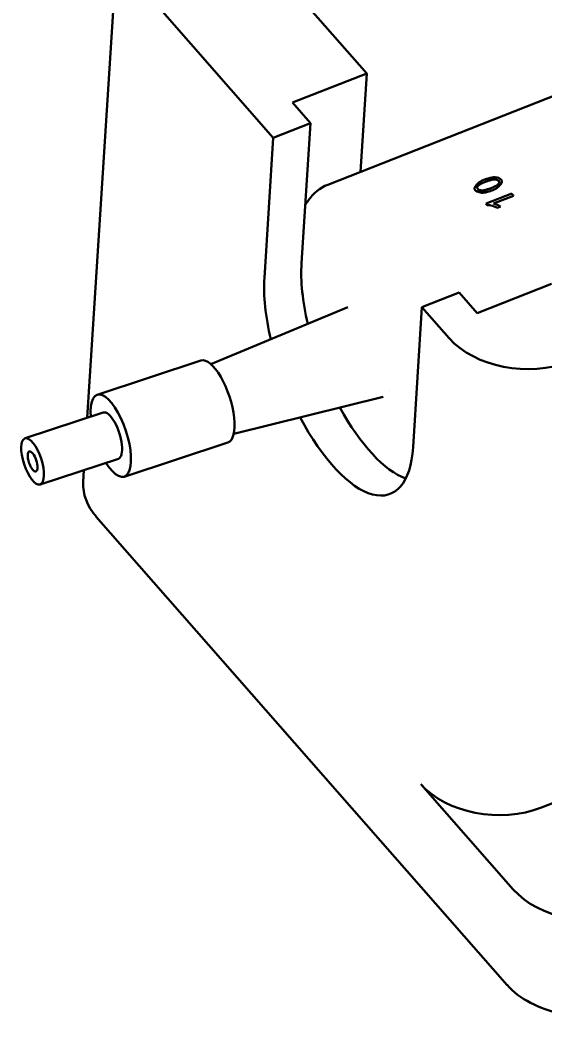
# Model space of a CAD drawing. Header units: millimetres. Extents: x -1259 to 2100, y -2965 to 1485.
# Drawn here: x 348.5 to 423.4, y 195.4 to 337.7 of the extents above; entities that cross this region are included whole.
import ezdxf

# ---------------------------------------------------------------- set-up
doc = ezdxf.new("R2010")
doc.units = ezdxf.units.MM
doc.header["$LTSCALE"] = 5
doc.layers.add('Visible (ISO)', color=7, linetype='Continuous', lineweight=50)

msp = doc.modelspace()

# ---------------------------------------------------------------- linework, layer by layer
at = {"layer": 'Visible (ISO)'}
for p, q in [((392.38, 314.23), (505.71, 358.74)), ((397.95, 330.11), (373.58, 357.87)), ((362.39, 349.08), (358.07, 280.98)), ((364.26, 344.12), (384.61, 320.93)), ((387.35, 325.94), (397.95, 330.11)), ((397.95, 330.11), (397.06, 316.07)), ((389.92, 323.02), (387.35, 325.94)), ((384.61, 320.93), (389.92, 323.02)), ((388.65, 303.02), (389.92, 323.02)), ((383.34, 300.94), (384.61, 320.93)), ((417.25, 314.68), (417.25, 314.67)), ((413.33, 313.71), (413.33, 313.72)), ((414.98, 311.54), (418.64, 312.97)), ((418.88, 312.66), (416.04, 311.54)), ((418.87, 312.65), (416.05, 311.54)), ((418.87, 312.65), (418.88, 312.66)), ((414.98, 311.53), (414.98, 311.54)), ((415.14, 311.32), (415.14, 311.33)), ((417.05, 311.1), (416.6, 310.93)), ((416.6, 310.93), (416.61, 310.93)), ((417.05, 311.11), (416.61, 310.93)), ((417.05, 311.1), (417.05, 311.11)), ((424.3, 300.09), (413.7, 295.93)), ((411.13, 298.86), (405.82, 296.77)), ((413.7, 295.93), (411.13, 298.86)), ((375.71, 288.65), (395.26, 296.75)), ((395.26, 296.75), (395.26, 296.75)), ((405.82, 296.77), (404.56, 276.78)), ((405.82, 296.77), (409.71, 292.35)), ((374.3, 289.14), (359.5, 284.28)), ((401.23, 284.84), (401.23, 284.84)), ((378.98, 278.7), (400.28, 283.97)), ((360.34, 281.72), (349.19, 278.06)), ((378.14, 277.46), (363.35, 272.59)), ((362.51, 275.15), (351.36, 271.48)), ((357.6, 273.53), (357.49, 271.83)), ((359.36, 266.87), (417.99, 200.09)), ((422.87, 225.39), (475.91, 246.22)), ((405.68, 228.73), (418.85, 213.72))]:
    msp.add_line(p, q, dxfattribs=at)
for centre, major_axis, ratio, start_param, end_param in [((419.18, 309.91), (-8.1, 0.39), 0.672734, 5.301136, 5.378651), ((419.18, 309.9), (-8.1, 0.39), 0.672734, 5.301136, 5.378611), ((416.49, 314.65), (0.359, -0.143), 0.745633, 0.561327, 0.963012), ((416.48, 314.64), (0.359, -0.142), 0.745856, 0.559961, 0.961547), ((411.61, 318.63), (7.73, -0.74), 0.708354, 5.333633, 5.413872), ((415.85, 297.46), (8.85, -22.53), 0.41082, 2.13972, 2.158475), ((412.19, 296.02), (8.85, -22.53), 0.410819, 2.146284, 2.158475), ((412.19, 296.02), (-8.84, 22.51), 0.41082, 5.287877, 5.300068), ((399.25, 290.94), (-7.36, 18.73), 0.41082, 0.720633, 1.228742), ((393.95, 288.86), (-7.36, 18.73), 0.41082, 0.720633, 1.234369), ((420.32, 296.51), (-12.47, 0.79), 0.685053, 0.599138, 2.169934), ((376.22, 283.3), (1.92, -5.84), 0.367862, 0, 3.141593), ((361.43, 278.44), (1.92, -5.84), 0.367862, 5.31041, 10.397553), ((361.43, 278.44), (1.08, -3.29), 0.367862, 0, 3.141593), ((399.25, 290.94), (7.36, -18.73), 0.41082, 5.016776, 5.931366), ((393.95, 288.86), (7.36, -18.73), 0.41082, 4.977139, 7.003818), ((369.97, 271.04), (-12.47, 0.79), 0.685053, 0, 0.599138), ((416.28, 232.9), (-12.47, 0.79), 0.685053, 0.599138, 2.169934), ((429.46, 217.89), (-12.47, 0.79), 0.685053, 0.599138, 2.169934), ((428.59, 204.26), (12.47, -0.79), 0.685053, 3.74073, 5.311527)]:
    msp.add_ellipse(centre, major_axis=major_axis, ratio=ratio, start_param=start_param, end_param=end_param, dxfattribs=at)
for major_axis in [(-1.08, 3.29), (-0.47, 1.42)]:
    msp.add_ellipse((350.27, 274.77), major_axis=major_axis, ratio=0.367862, dxfattribs=at)
for points, knots in [([(413.36, 313.83), (413.42, 313.94), (413.49, 314.06), (413.66, 314.27), (413.76, 314.37), (413.98, 314.55), (414.1, 314.63), (414.36, 314.79), (414.51, 314.86), (414.66, 314.92)], [0, 0, 0, 0, 0.043807, 0.043807, 0.0870851, 0.0870851, 0.1299533, 0.1299533, 0.172765, 0.172765, 0.172765, 0.172765]), ([(414.66, 314.92), (414.82, 314.98), (414.99, 315.04), (415.33, 315.14), (415.51, 315.19), (415.69, 315.23)], [0, 0, 0, 0, 0.04591624, 0.04591624, 0.09190288, 0.09190288, 0.09190288, 0.09190288]), ([(415.7, 314.92), (415.56, 314.88), (415.43, 314.84), (415.16, 314.75), (415.03, 314.7), (414.9, 314.65)], [0, 0, 0, 0, 0.0364797, 0.0364797, 0.07295946, 0.07295946, 0.07295946, 0.07295946]), ([(415.7, 314.91), (415.56, 314.87), (415.43, 314.83), (415.16, 314.74), (415.03, 314.7), (414.9, 314.64)], [0, 0, 0, 0, 0.03647941, 0.03647941, 0.0729589, 0.0729589, 0.0729589, 0.0729589]), ([(415.69, 315.23), (415.77, 315.25), (415.86, 315.26), (416.04, 315.28), (416.13, 315.29), (416.22, 315.29)], [0, 0, 0, 0, 0.02187074, 0.02187074, 0.0439155, 0.0439155, 0.0439155, 0.0439155]), ([(416.13, 314.99), (416.06, 314.98), (415.99, 314.98), (415.84, 314.95), (415.77, 314.94), (415.7, 314.92)], [0, 0, 0, 0, 0.0180603, 0.0180603, 0.03601367, 0.03601367, 0.03601367, 0.03601367]), ([(416.13, 314.98), (416.06, 314.98), (415.99, 314.97), (415.84, 314.94), (415.77, 314.93), (415.7, 314.91)], [0, 0, 0, 0, 0.01805894, 0.01805894, 0.03601173, 0.03601173, 0.03601173, 0.03601173]), ([(416.63, 314.9), (416.56, 314.93), (416.47, 314.96), (416.31, 314.99), (416.22, 314.99), (416.13, 314.99)], [0, 0, 0, 0, 0.02103243, 0.02103243, 0.04155381, 0.04155381, 0.04155381, 0.04155381]), ([(416.22, 315.29), (416.34, 315.29), (416.47, 315.27), (416.7, 315.22), (416.81, 315.18), (416.91, 315.12)], [0, 0, 0, 0, 0.02895113, 0.02895113, 0.05859624, 0.05859624, 0.05859624, 0.05859624]), ([(416.78, 314.79), (416.76, 314.81), (416.74, 314.83), (416.69, 314.87), (416.66, 314.88), (416.63, 314.9)], [0, 0, 0, 0, 0.00840975, 0.00840975, 0.01674845, 0.01674845, 0.01674845, 0.01674845]), ([(416.78, 314.78), (416.76, 314.8), (416.74, 314.82), (416.69, 314.86), (416.66, 314.87), (416.63, 314.89)], [0, 0, 0, 0, 0.00840544, 0.00840544, 0.01674027, 0.01674027, 0.01674027, 0.01674027]), ([(416.84, 314.48), (416.85, 314.51), (416.86, 314.54), (416.86, 314.61), (416.86, 314.64), (416.85, 314.67)], [0, 0, 0, 0, 0.01135824, 0.01135824, 0.0229261, 0.0229261, 0.0229261, 0.0229261]), ([(416.91, 315.12), (416.96, 315.1), (417, 315.07), (417.09, 315.01), (417.12, 314.97), (417.15, 314.94)], [0, 0, 0, 0, 0.0142434, 0.0142434, 0.02857688, 0.02857688, 0.02857688, 0.02857688]), ([(417.15, 314.94), (417.18, 314.91), (417.2, 314.88), (417.23, 314.82), (417.24, 314.79), (417.25, 314.73), (417.25, 314.7), (417.24, 314.63), (417.23, 314.61), (417.22, 314.58)], [0, 0, 0, 0, 0.01084531, 0.01084531, 0.02160922, 0.02160922, 0.03223192, 0.03223192, 0.04267677, 0.04267677, 0.04267677, 0.04267677]), ([(389.17, 311.31), (389.3, 311.54), (389.44, 311.75), (390.3, 312.97), (391.25, 313.79), (392.38, 314.23)], [6.6845289, 6.6845289, 6.6845289, 6.6845289, 6.7389654, 6.7389654, 7.003818, 7.003818, 7.003818, 7.003818]), ([(413.43, 313.47), (413.4, 313.5), (413.38, 313.53), (413.35, 313.59), (413.34, 313.62), (413.33, 313.68), (413.33, 313.71), (413.34, 313.77), (413.35, 313.8), (413.36, 313.83)], [0, 0, 0, 0, 0.01087225, 0.01087225, 0.02166283, 0.02166283, 0.03231179, 0.03231179, 0.04278236, 0.04278236, 0.04278236, 0.04278236]), ([(413.43, 313.46), (413.38, 313.52), (413.35, 313.58), (413.34, 313.64), (413.33, 313.67), (413.33, 313.69), (413.33, 313.71)], [-1.5707963, -1.5707963, -1.5707963, -1.5707963, -1.113424, -1.113424, -1.113424, -0.9366006, -0.9366006, -0.9366006, -0.9366006]), ([(413.67, 313.29), (413.62, 313.31), (413.58, 313.34), (413.5, 313.4), (413.46, 313.44), (413.43, 313.47)], [0, 0, 0, 0, 0.014091, 0.014091, 0.02827231, 0.02827231, 0.02827231, 0.02827231]), ([(414.36, 313.1), (414.24, 313.11), (414.12, 313.12), (413.88, 313.19), (413.77, 313.23), (413.67, 313.29)], [0, 0, 0, 0, 0.02907119, 0.02907119, 0.05883924, 0.05883924, 0.05883924, 0.05883924]), ([(414.36, 313.09), (414.24, 313.1), (414.12, 313.11), (414, 313.15), (413.88, 313.18), (413.77, 313.22), (413.67, 313.28)], [-2.6561201, -2.6561201, -2.6561201, -2.6561201, -2.3272292, -2.3272292, -2.3272292, -1.9983383, -1.9983383, -1.9983383, -1.9983383]), ([(413.74, 313.93), (413.73, 313.9), (413.72, 313.87), (413.72, 313.81), (413.72, 313.77), (413.73, 313.74)], [0, 0, 0, 0, 0.01121573, 0.01121573, 0.02263574, 0.02263574, 0.02263574, 0.02263574]), ([(413.73, 313.74), (413.74, 313.72), (413.75, 313.7), (413.78, 313.66), (413.79, 313.64), (413.81, 313.62)], [0, 0, 0, 0, 0.00749917, 0.00749917, 0.01503178, 0.01503178, 0.01503178, 0.01503178]), ([(413.82, 314.06), (413.8, 314.04), (413.79, 314.02), (413.76, 313.98), (413.75, 313.95), (413.74, 313.93)], [0, 0, 0, 0, 0.00814539, 0.00814539, 0.01637582, 0.01637582, 0.01637582, 0.01637582]), ([(413.82, 314.05), (413.8, 314.03), (413.79, 314.01), (413.76, 313.97), (413.75, 313.95), (413.74, 313.92)], [0, 0, 0, 0, 0.00814431, 0.00814431, 0.0163731, 0.0163731, 0.0163731, 0.0163731]), ([(413.81, 313.62), (413.82, 313.6), (413.85, 313.58), (413.9, 313.54), (413.92, 313.53), (413.95, 313.51)], [0, 0, 0, 0, 0.00835341, 0.00835341, 0.01663391, 0.01663391, 0.01663391, 0.01663391]), ([(414.08, 314.27), (414.03, 314.23), (413.98, 314.2), (413.9, 314.13), (413.86, 314.1), (413.82, 314.06)], [0, 0, 0, 0, 0.01633595, 0.01633595, 0.03276173, 0.03276173, 0.03276173, 0.03276173]), ([(414.08, 314.26), (414.03, 314.23), (413.98, 314.19), (413.9, 314.12), (413.86, 314.09), (413.82, 314.05)], [0, 0, 0, 0, 0.01633527, 0.01633527, 0.03275973, 0.03275973, 0.03275973, 0.03275973]), ([(414.38, 314.43), (414.33, 314.41), (414.27, 314.38), (414.17, 314.32), (414.12, 314.3), (414.08, 314.27)], [0, 0, 0, 0, 0.01585173, 0.01585173, 0.03170337, 0.03170337, 0.03170337, 0.03170337]), ([(414.38, 314.42), (414.32, 314.4), (414.27, 314.37), (414.17, 314.31), (414.12, 314.29), (414.08, 314.26)], [0, 0, 0, 0, 0.01585153, 0.01585153, 0.03170296, 0.03170296, 0.03170296, 0.03170296]), ([(414.45, 313.42), (414.53, 313.42), (414.6, 313.43), (414.75, 313.45), (414.82, 313.46), (414.89, 313.48)], [0, 0, 0, 0, 0.0182188, 0.0182188, 0.03633571, 0.03633571, 0.03633571, 0.03633571]), ([(414.89, 313.48), (415.03, 313.52), (415.16, 313.56), (415.43, 313.65), (415.56, 313.69), (415.69, 313.74)], [0, 0, 0, 0, 0.0362469, 0.0362469, 0.07249386, 0.07249386, 0.07249386, 0.07249386]), ([(415.92, 313.46), (415.76, 313.39), (415.59, 313.33), (415.25, 313.23), (415.07, 313.19), (414.89, 313.15)], [0, 0, 0, 0, 0.04594796, 0.04594796, 0.09196619, 0.09196619, 0.09196619, 0.09196619]), ([(417.22, 314.58), (417.16, 314.46), (417.09, 314.34), (416.92, 314.12), (416.82, 314.02), (416.6, 313.83), (416.48, 313.74), (416.22, 313.58), (416.08, 313.51), (415.92, 313.46)], [0, 0, 0, 0, 0.0436851, 0.0436851, 0.0868429, 0.0868429, 0.129592, 0.129592, 0.1722832, 0.1722832, 0.1722832, 0.1722832]), ([(416.2, 313.97), (416.25, 313.99), (416.31, 314.02), (416.41, 314.07), (416.45, 314.1), (416.5, 314.13)], [0, 0, 0, 0, 0.01574971, 0.01574971, 0.03149932, 0.03149932, 0.03149932, 0.03149932]), ([(416.5, 314.13), (416.55, 314.17), (416.6, 314.2), (416.68, 314.27), (416.72, 314.31), (416.76, 314.35)], [0, 0, 0, 0, 0.01636565, 0.01636565, 0.03281947, 0.03281947, 0.03281947, 0.03281947]), ([(416.76, 314.35), (416.78, 314.37), (416.79, 314.39), (416.82, 314.43), (416.83, 314.45), (416.84, 314.48)], [0, 0, 0, 0, 0.00816866, 0.00816866, 0.016422, 0.016422, 0.016422, 0.016422]), ([(414.89, 313.15), (414.81, 313.13), (414.72, 313.12), (414.54, 313.1), (414.45, 313.1), (414.36, 313.1)], [0, 0, 0, 0, 0.02195878, 0.02195878, 0.04409052, 0.04409052, 0.04409052, 0.04409052]), ([(414.89, 313.14), (414.81, 313.12), (414.72, 313.11), (414.54, 313.09), (414.45, 313.09), (414.36, 313.09)], [0, 0, 0, 0, 0.02195783, 0.02195783, 0.04408733, 0.04408733, 0.04408733, 0.04408733]), ([(415.66, 311.28), (415.57, 311.3), (415.48, 311.31), (415.31, 311.33), (415.22, 311.33), (415.14, 311.33)], [0, 0, 0, 0, 0.02118948, 0.02118948, 0.04216469, 0.04216469, 0.04216469, 0.04216469]), ([(415.66, 311.27), (415.57, 311.29), (415.48, 311.31), (415.31, 311.32), (415.22, 311.32), (415.14, 311.32)], [0, 0, 0, 0, 0.02118528, 0.02118528, 0.04215788, 0.04215788, 0.04215788, 0.04215788]), ([(416.44, 311.42), (416.54, 311.38), (416.65, 311.33), (416.85, 311.22), (416.95, 311.17), (417.05, 311.11)], [0, 0, 0, 0, 0.02798235, 0.02798235, 0.05618723, 0.05618723, 0.05618723, 0.05618723])]:
    msp.add_open_spline(points, degree=3, knots=knots, dxfattribs=at)
for points in [[(416.63, 314.89), (416.48, 314.96), (416.3, 314.99), (416.13, 314.98)], [(416.86, 314.55), (416.86, 314.59), (416.86, 314.63), (416.84, 314.66)], [(417.25, 314.67), (417.24, 314.63), (417.24, 314.6), (417.22, 314.57)], [(413.67, 313.28), (413.57, 313.33), (413.49, 313.39), (413.43, 313.46)], [(413.74, 313.92), (413.73, 313.9), (413.72, 313.87), (413.72, 313.84)], [(413.95, 313.51), (414.11, 313.44), (414.28, 313.41), (414.45, 313.42)], [(415.92, 313.45), (415.6, 313.32), (415.25, 313.22), (414.89, 313.14)], [(417.22, 314.57), (417.1, 314.33), (416.76, 313.88), (416.22, 313.57), (415.92, 313.45)], [(416.61, 310.93), (416.31, 311.09), (415.99, 311.21), (415.66, 311.28)], [(416.6, 310.93), (416.31, 311.09), (415.98, 311.21), (415.66, 311.27)], [(416.04, 311.54), (416.17, 311.51), (416.31, 311.47), (416.44, 311.42)]]:
    msp.add_open_spline(points, degree=3, dxfattribs=at)

doc.saveas('drawing.dxf')
